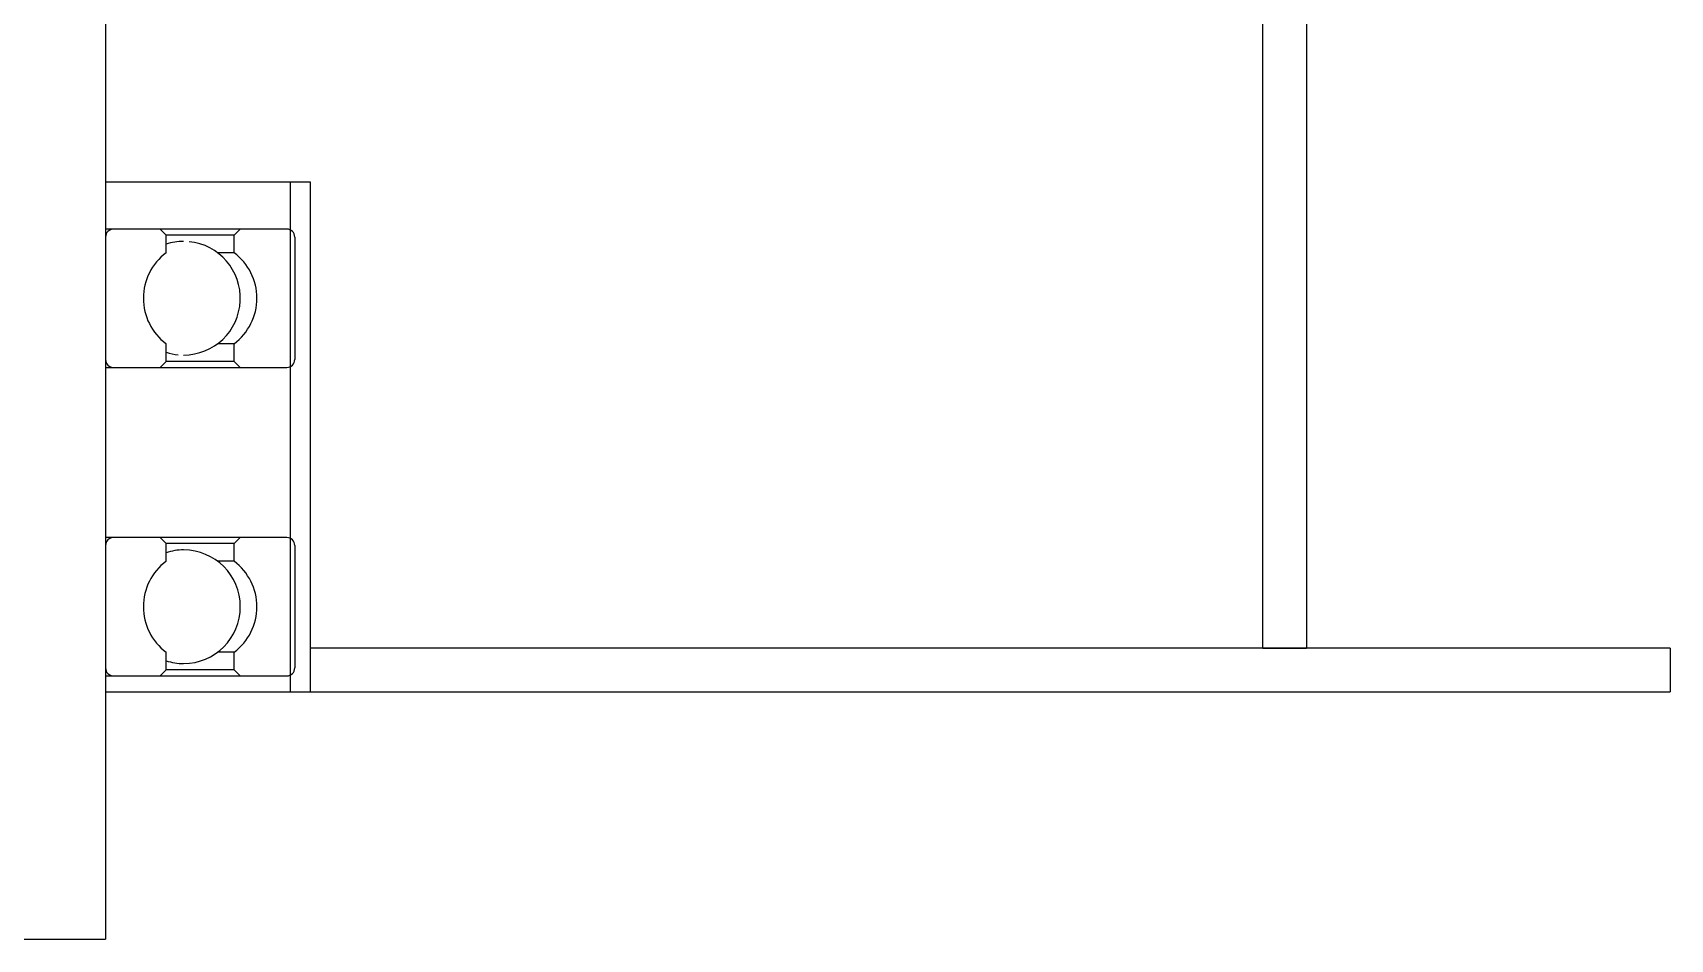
# Model space of a CAD drawing. Extents: x -3282 to 4846, y -1718 to 1845.
# Drawn here: x 3834.2 to 4059.2, y 717.6 to 842.1 of the extents above; entities that cross this region are included whole.
import ezdxf

# ---------------------------------------------------------------- set-up
doc = ezdxf.new("R2010")
doc.units = 0
doc.layers.get('0').update_dxf_attribs({"linetype": 'CONTINUOUS'})

msp = doc.modelspace()

# ---------------------------------------------------------------- linework, layer by layer
at = {"color": 1}
for p, q in [((4003.242788, 757.596389), (4003.242788, 1007.596389)), ((4009.242788, 1007.596389), (4009.242788, 757.596389)), ((4009.242788, 1007.596389), (4009.242788, 757.596389)), ((3844.242788, 867.63854), (3844.242788, 717.63854)), ((3869.592788, 821.596389), (3844.242788, 821.596389)), ((3869.592788, 821.596389), (3869.592788, 751.596389)), ((3872.392788, 821.596389), (3869.592788, 821.596389)), ((3872.392788, 751.596389), (3872.392788, 821.596389)), ((3845.342788, 815.138705), (3844.242788, 815.138705)), ((3851.737788, 815.138705), (3845.342788, 815.138705)), ((3862.747788, 815.138705), (3851.737788, 815.138705)), ((3852.562788, 814.313705), (3851.737788, 815.138705)), ((3861.922788, 814.313705), (3862.747788, 815.138705)), ((3869.142788, 815.138705), (3862.747788, 815.138705)), ((3844.242788, 814.038705), (3844.242788, 797.238705)), ((3861.922788, 814.313705), (3852.562788, 814.313705)), ((3852.562788, 811.878705), (3852.562788, 814.313705)), ((3861.922788, 811.878705), (3861.922788, 814.313705)), ((3870.242788, 814.038705), (3870.242788, 797.238705)), ((3861.922788, 811.878705), (3859.629488, 811.878705)), ((3852.562788, 796.963705), (3852.562788, 799.398705)), ((3861.922788, 799.398705), (3859.629488, 799.398705)), ((3861.922788, 796.963705), (3861.922788, 799.398705)), ((3851.737788, 796.138705), (3852.562788, 796.963705)), ((3861.922788, 796.963705), (3852.562788, 796.963705)), ((3862.747788, 796.138705), (3861.922788, 796.963705)), ((3844.242788, 796.138705), (3845.342788, 796.138705)), ((3845.342788, 796.138705), (3851.737788, 796.138705)), ((3851.737788, 796.138705), (3862.747788, 796.138705)), ((3862.747788, 796.138705), (3869.142788, 796.138705)), ((3845.342788, 772.785216), (3844.242788, 772.785216)), ((3851.737788, 772.785216), (3845.342788, 772.785216)), ((3862.747788, 772.785216), (3851.737788, 772.785216)), ((3852.562788, 771.960216), (3851.737788, 772.785216)), ((3861.922788, 771.960216), (3852.562788, 771.960216)), ((3852.562788, 769.525216), (3852.562788, 771.960216)), ((3861.922788, 771.960216), (3862.747788, 772.785216)), ((3861.922788, 769.525216), (3861.922788, 771.960216)), ((3869.142788, 772.785216), (3862.747788, 772.785216)), ((3844.242788, 771.685216), (3844.242788, 754.885216)), ((3861.922788, 769.525216), (3859.629488, 769.525216)), ((3870.242788, 771.685216), (3870.242788, 754.885216)), ((3852.562788, 754.610216), (3852.562788, 757.045216)), ((3861.922788, 757.045216), (3859.629488, 757.045216)), ((3861.922788, 754.610216), (3861.922788, 757.045216)), ((3872.392788, 751.596389), (3872.392788, 757.596389)), ((4059.242788, 757.596389), (3872.392788, 757.596389)), ((4003.242788, 757.596389), (4009.242788, 757.596389)), ((4059.242788, 757.596389), (4059.242788, 751.596389)), ((3844.242788, 753.785216), (3845.342788, 753.785216)), ((3845.342788, 753.785216), (3851.737788, 753.785216)), ((3850.079317, 753.785216), (3862.747788, 753.785216)), ((3851.737788, 753.785216), (3852.562788, 754.610216)), ((3861.922788, 754.610216), (3852.562788, 754.610216)), ((3862.747788, 753.785216), (3861.922788, 754.610216)), ((3862.747788, 753.785216), (3869.142788, 753.785216)), ((3844.242788, 751.596389), (3869.592788, 751.596389)), ((3869.592788, 751.596389), (3872.392788, 751.596389)), ((3872.392788, 751.596389), (4059.242788, 751.596389)), ((3824.242788, 717.63854), (3844.242788, 717.63854))]:
    msp.add_line(p, q, dxfattribs=at)
for centre, radius, start, end in [((3845.342788, 814.038705), 1.1, 90, 180), ((3869.142788, 814.038705), 1.1, 0, 90), ((3854.965072, 805.638705), 7.8, 90, 107.951694), ((3854.965072, 805.638705), 7.8, 270, 84.482919), ((3857.242788, 805.638705), 7.8, 126.869898, 233.130102), ((3857.242788, 805.638705), 7.8, 306.869898, 53.130102), ((3845.342788, 797.238705), 1.1, 180, 270), ((3854.965072, 805.638705), 7.8, 252.048306, 264.482919), ((3869.142788, 797.238705), 1.1, 270, 0), ((3845.342788, 771.685216), 1.1, 90, 180), ((3869.142788, 771.685216), 1.1, 0, 90), ((3857.242788, 763.285216), 7.8, 126.869898, 233.130102), ((3854.965072, 763.285216), 7.8, 90, 107.951694), ((3854.965072, 763.285216), 7.8, 270, 90), ((3857.242788, 763.285216), 7.8, 306.869898, 53.130102), ((3845.342788, 754.885216), 1.1, 180, 270), ((3854.965072, 763.285216), 7.8, 252.048306, 270), ((3869.142788, 754.885216), 1.1, 270, 0)]:
    msp.add_arc(centre, radius, start, end, dxfattribs=at)

doc.saveas('drawing.dxf')
